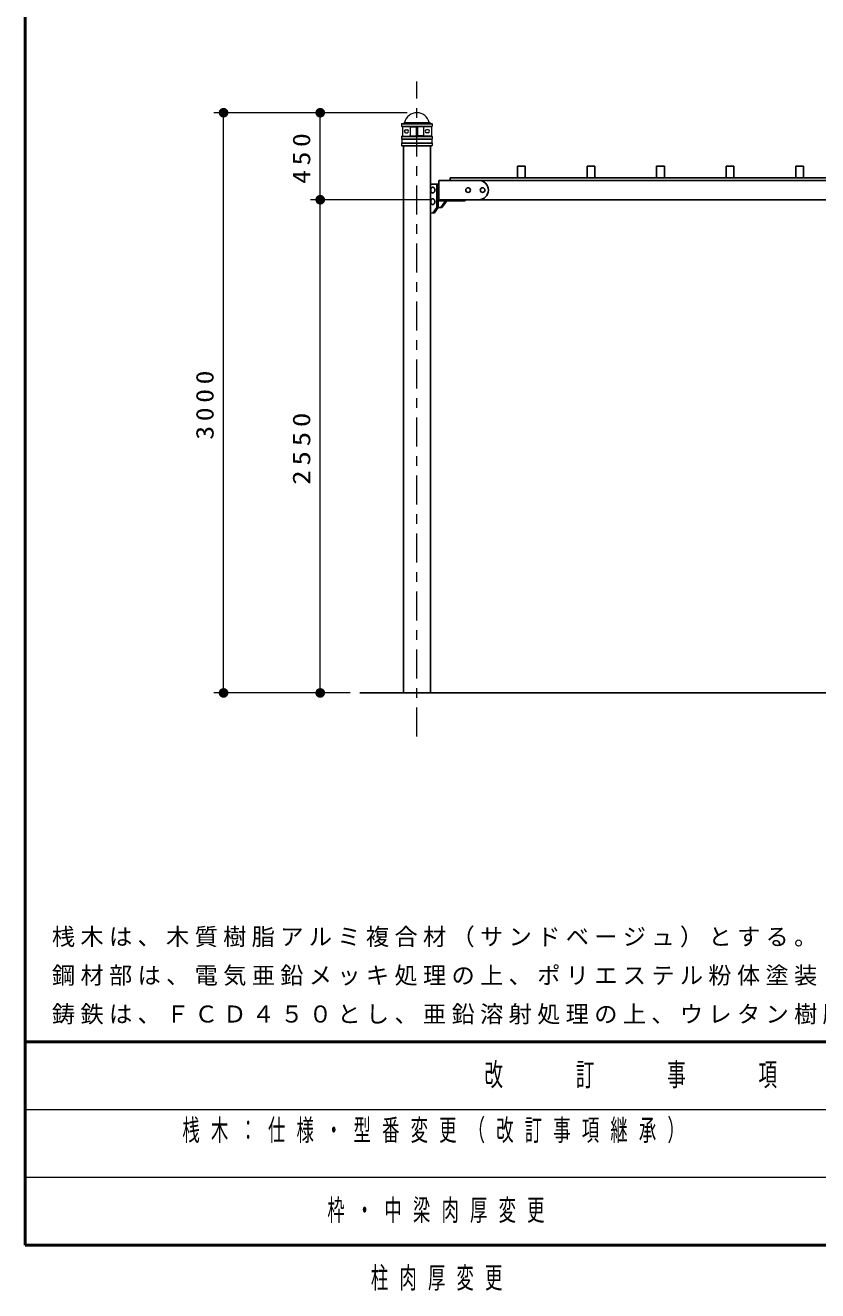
# Model space of a CAD drawing. Units: millimetres on the paper, scale 1:50. Extents: x -365 to 10, y -38 to 257.
# Drawn here: x -365 to -283, y -4.7 to 126.1 of the extents above; entities that cross this region are included whole.
import ezdxf

# ---------------------------------------------------------------- set-up
doc = ezdxf.new("R2010")
doc.units = ezdxf.units.MM
doc.linetypes.add('USER2', pattern=[6, 3, -1, 1, -1])
doc.layers.add('LY_1', color=7, linetype='Continuous', lineweight=25)
doc.layers.add('LY_2', color=7, linetype='Continuous', lineweight=13)
doc.styles.add('ＭＳ ゴシック', font='')
doc.styles.get('ＭＳ ゴシック').set_extended_font_data('MS Gothic')

# ---------------------------------------------------------------- blocks, each defined once
blk = doc.blocks.new('filled_dot')
at = {"color": 0, "linetype": 'Continuous', "lineweight": -2, "const_width": 1.25}
blk.add_lwpolyline([(-0.625, 0, 1), (0.625, 0, 1)], format="xyb", close=True, dxfattribs=at)

msp = doc.modelspace()

# ---------------------------------------------------------------- linework, layer by layer
at = {"layer": 'LY_1', "linetype": 'USER2', "lineweight": 13}
msp.add_line((-324.491, 52.582), (-324.491, 120.321), dxfattribs=at)
at = {"layer": 'LY_1', "lineweight": 13}
for p, q in [((-325.491, 117.097), (-345.491, 117.097)), ((-344.491, 57.097), (-344.491, 117.097)), ((-334.491, 108.097), (-334.491, 117.097)), ((-326.071, 115.959), (-326.051, 115.979)), ((-326.071, 115.959), (-326.071, 115.699)), ((-326.071, 115.959), (-322.911, 115.959)), ((-326.071, 115.699), (-322.911, 115.699)), ((-326.071, 115.699), (-326.051, 115.679)), ((-326.051, 115.979), (-322.931, 115.979)), ((-326.051, 115.679), (-325.229, 115.643)), ((-326.051, 115.679), (-322.931, 115.679)), ((-325.991, 115.674), (-325.991, 114.683)), ((-325.889, 115.979), (-325.771, 116.097)), ((-325.771, 116.097), (-323.211, 116.097)), ((-325.641, 115.329), (-325.501, 115.329)), ((-325.191, 115.641), (-324.561, 115.641)), ((-325.191, 115.603), (-325.191, 114.753)), ((-324.561, 115.639), (-324.561, 114.719)), ((-323.791, 115.641), (-324.421, 115.641)), ((-324.421, 115.639), (-324.421, 114.719)), ((-323.791, 115.603), (-323.791, 114.753)), ((-322.931, 115.679), (-323.753, 115.643)), ((-323.341, 115.329), (-323.481, 115.329)), ((-323.093, 115.979), (-323.211, 116.097)), ((-322.991, 115.674), (-322.991, 114.683)), ((-322.931, 115.979), (-322.911, 115.959)), ((-322.931, 115.679), (-322.911, 115.699)), ((-322.911, 115.959), (-322.911, 115.699)), ((-326.031, 114.679), (-326.071, 114.639)), ((-326.071, 114.639), (-322.911, 114.639)), ((-326.071, 114.639), (-326.071, 114.399)), ((-326.071, 114.399), (-322.911, 114.399)), ((-326.071, 114.399), (-326.051, 114.379)), ((-326.051, 113.979), (-326.071, 113.959)), ((-326.071, 113.959), (-322.911, 113.959)), ((-326.071, 113.959), (-326.071, 113.719)), ((-326.051, 114.379), (-322.931, 114.379)), ((-326.051, 114.379), (-326.051, 113.979)), ((-326.051, 113.979), (-322.931, 113.979)), ((-326.031, 114.679), (-325.229, 114.714)), ((-326.031, 114.679), (-322.951, 114.679)), ((-325.641, 115.029), (-325.501, 115.029)), ((-325.191, 114.715), (-324.561, 114.715)), ((-323.791, 114.715), (-324.421, 114.715)), ((-322.951, 114.679), (-323.753, 114.714)), ((-323.341, 115.029), (-323.481, 115.029)), ((-322.951, 114.679), (-322.911, 114.639)), ((-322.911, 114.399), (-322.931, 114.379)), ((-322.931, 114.379), (-322.931, 113.979)), ((-322.931, 113.979), (-322.911, 113.959)), ((-322.911, 114.639), (-322.911, 114.399)), ((-322.911, 113.959), (-322.911, 113.719)), ((-326.071, 113.719), (-322.911, 113.719)), ((-326.071, 113.719), (-326.031, 113.679)), ((-326.031, 113.679), (-322.951, 113.679)), ((-322.911, 113.719), (-322.951, 113.679)), ((-323.011, 108.097), (-335.491, 108.097)), ((-334.491, 57.097), (-334.491, 108.097)), ((-331.409, 57.097), (-345.491, 57.097))]:
    msp.add_line(p, q, dxfattribs=at)
at = {"layer": 'LY_1'}
for p, q in [((-325.889, 113.679), (-325.889, 57.097)), ((-323.093, 113.679), (-323.093, 57.097)), ((-292.091, 110.097), (-317.991, 110.097)), ((-292.091, 110.097), (-266.091, 110.097)), ((-292.091, 108.097), (-318.091, 108.097)), ((-292.091, 108.097), (-266.091, 108.097)), ((-330.409, 57.097), (-187.398, 57.097))]:
    msp.add_line(p, q, dxfattribs=at)
at = {"layer": 'LY_1', "color": 40}
for p, q in [((-313.291, 111.557), (-314.091, 111.557)), ((-314.091, 110.357), (-314.091, 111.557)), ((-313.291, 110.357), (-313.291, 111.557)), ((-306.091, 111.557), (-306.891, 111.557)), ((-306.891, 110.357), (-306.891, 111.557)), ((-306.091, 110.357), (-306.091, 111.557)), ((-298.891, 111.557), (-299.691, 111.557)), ((-299.691, 110.357), (-299.691, 111.557)), ((-298.891, 110.357), (-298.891, 111.557)), ((-291.691, 111.557), (-292.491, 111.557)), ((-292.491, 110.357), (-292.491, 111.557)), ((-291.691, 110.357), (-291.691, 111.557)), ((-285.291, 111.557), (-284.491, 111.557)), ((-285.291, 110.357), (-285.291, 111.557)), ((-284.491, 110.357), (-284.491, 111.557)), ((-292.091, 110.357), (-321.031, 110.357)), ((-321.031, 110.097), (-321.031, 110.357)), ((-292.091, 110.357), (-263.151, 110.357))]:
    msp.add_line(p, q, dxfattribs=at)
at = {"layer": 'LY_1', "color": 4}
for p, q in [((-322.211, 107.977), (-322.211, 110.097)), ((-318.091, 110.097), (-322.211, 110.097)), ((-322.211, 109.697), (-323.093, 109.697)), ((-322.423, 107.297), (-322.423, 109.697)), ((-322.296, 107.297), (-322.296, 109.697)), ((-318.091, 108.097), (-322.211, 108.097)), ((-322.211, 107.977), (-319.491, 107.977)), ((-322.028, 107.297), (-321.603, 107.897)), ((-321.9, 107.297), (-321.476, 107.897)), ((-321.603, 107.897), (-321.603, 107.977)), ((-321.476, 107.897), (-321.603, 107.897)), ((-321.476, 107.897), (-321.476, 107.977)), ((-319.491, 107.977), (-319.491, 108.097)), ((-322.848, 106.697), (-322.423, 107.297)), ((-322.72, 106.697), (-322.296, 107.297)), ((-321.9, 107.297), (-322.423, 107.297))]:
    msp.add_line(p, q, dxfattribs=at)
at = {"layer": 'LY_1', "color": 4, "lineweight": 13}
msp.add_line((-322.72, 106.697), (-323.093, 106.697), dxfattribs=at)
at = {"layer": 'LY_1', "color": 4}
for points in [[(-322.848, 109.397), (-322.866, 109.395), (-322.884, 109.392), (-322.902, 109.386), (-322.92, 109.378), (-322.937, 109.368), (-322.954, 109.356), (-322.969, 109.342), (-322.984, 109.326), (-322.998, 109.309), (-323.01, 109.289), (-323.021, 109.269), (-323.031, 109.247), (-323.04, 109.223), (-323.047, 109.199), (-323.052, 109.174), (-323.056, 109.149), (-323.059, 109.123), (-323.06, 109.097), (-323.059, 109.07), (-323.056, 109.044), (-323.052, 109.019), (-323.047, 108.994), (-323.04, 108.97), (-323.031, 108.947), (-323.021, 108.924), (-323.01, 108.904), (-322.998, 108.884), (-322.984, 108.867), (-322.969, 108.851), (-322.954, 108.837), (-322.937, 108.825), (-322.92, 108.815), (-322.902, 108.807), (-322.884, 108.801), (-322.866, 108.798), (-322.848, 108.797), (-322.829, 108.798), (-322.811, 108.801), (-322.793, 108.807), (-322.775, 108.815), (-322.758, 108.825), (-322.741, 108.837), (-322.726, 108.851), (-322.711, 108.867), (-322.698, 108.884), (-322.685, 108.904), (-322.674, 108.924), (-322.664, 108.947), (-322.655, 108.97), (-322.648, 108.994), (-322.643, 109.019), (-322.639, 109.044), (-322.636, 109.07), (-322.635, 109.097), (-322.636, 109.123), (-322.639, 109.149), (-322.643, 109.174), (-322.648, 109.199), (-322.655, 109.223), (-322.664, 109.247), (-322.674, 109.269), (-322.685, 109.289), (-322.698, 109.309), (-322.711, 109.326), (-322.726, 109.342), (-322.741, 109.356), (-322.758, 109.368), (-322.775, 109.378), (-322.793, 109.386), (-322.811, 109.392), (-322.829, 109.395)], [(-322.848, 108.197), (-322.866, 108.195), (-322.884, 108.192), (-322.902, 108.186), (-322.92, 108.178), (-322.937, 108.168), (-322.954, 108.156), (-322.969, 108.142), (-322.984, 108.126), (-322.998, 108.109), (-323.01, 108.089), (-323.021, 108.069), (-323.031, 108.047), (-323.04, 108.023), (-323.047, 107.999), (-323.052, 107.974), (-323.056, 107.949), (-323.059, 107.923), (-323.06, 107.897), (-323.059, 107.87), (-323.056, 107.844), (-323.052, 107.819), (-323.047, 107.794), (-323.04, 107.77), (-323.031, 107.747), (-323.021, 107.724), (-323.01, 107.704), (-322.998, 107.684), (-322.984, 107.667), (-322.969, 107.651), (-322.954, 107.637), (-322.937, 107.625), (-322.92, 107.615), (-322.902, 107.607), (-322.884, 107.601), (-322.866, 107.598), (-322.848, 107.597), (-322.829, 107.598), (-322.811, 107.601), (-322.793, 107.607), (-322.775, 107.615), (-322.758, 107.625), (-322.741, 107.637), (-322.726, 107.651), (-322.711, 107.667), (-322.698, 107.684), (-322.685, 107.704), (-322.674, 107.724), (-322.664, 107.747), (-322.655, 107.77), (-322.648, 107.794), (-322.643, 107.819), (-322.639, 107.844), (-322.636, 107.87), (-322.635, 107.897), (-322.636, 107.923), (-322.639, 107.949), (-322.643, 107.974), (-322.648, 107.999), (-322.655, 108.023), (-322.664, 108.047), (-322.674, 108.069), (-322.685, 108.089), (-322.698, 108.109), (-322.711, 108.126), (-322.726, 108.142), (-322.741, 108.156), (-322.758, 108.168), (-322.775, 108.178), (-322.793, 108.186), (-322.811, 108.192), (-322.829, 108.195)]]:
    msp.add_lwpolyline(points, close=True, dxfattribs=at)
for centre in [(-319.191, 109.097), (-317.691, 109.097)]:
    msp.add_circle(centre, 0.24, dxfattribs=at)
at = {"layer": 'LY_1', "lineweight": 13}
for centre, radius, start, end in [((-324.491, 115.777), 1.319, 14.00253, 165.99746), ((-325.641, 115.179), 0.15, 90, 270), ((-325.501, 115.179), 0.15, 270, 90), ((-325.231, 115.603), 0.04, 0, 87.5), ((-324.601, 115.639), 0.04, 0, 90), ((-324.381, 115.639), 0.04, 90, 180), ((-323.751, 115.603), 0.04, 92.5, 180), ((-323.481, 115.179), 0.15, 90, 270), ((-323.341, 115.179), 0.15, 270, 90), ((-325.231, 114.753), 0.04, 272.5, 0), ((-324.601, 114.719), 0.04, 270, 0), ((-324.381, 114.719), 0.04, 180, 270), ((-323.751, 114.753), 0.04, 180, 267.5)]:
    msp.add_arc(centre, radius, start, end, dxfattribs=at)
at = {"layer": 'LY_1', "color": 4}
msp.add_arc((-318.091, 109.097), 1, 270, 90, dxfattribs=at)
at = {"layer": 'LY_2', "lineweight": 50}
for p, q in [((-365, 257), (-365, 0)), ((-365, 21), (0, 21)), ((-365, 0), (0, 0))]:
    msp.add_line(p, q, dxfattribs=at)
at = {"layer": 'LY_2'}
for p, q in [((-365, 14), (-238.5, 14)), ((-365, 7), (-238.5, 7))]:
    msp.add_line(p, q, dxfattribs=at)

# ---------------------------------------------------------------- block references
at = {"layer": 'LY_1', "lineweight": 13, "xscale": 0.4, "yscale": 0.4}
for p, rotation in [((-344.491, 117.097), 270), ((-334.491, 117.097), 270), ((-334.491, 108.097), 90), ((-334.491, 108.097), 270), ((-344.491, 57.097), 90), ((-334.491, 57.097), 90)]:
    msp.add_blockref('filled_dot', p, dxfattribs=dict(at, rotation=rotation))

# ---------------------------------------------------------------- texts
at = {"layer": 'LY_1', "char_height": 1.833, "attachment_point": 8, "rotation": 90, "style": 'ＭＳ ゴシック'}
for s, insert in [('\\T1.33;\\W1.15;450', (-335.491, 112.597)), ('\\T1.33;\\W1.15;3000', (-345.491, 87.097)), ('\\T1.33;\\W1.2;2550', (-335.491, 82.597))]:
    msp.add_mtext(s, dxfattribs=dict(at, insert=insert))
at = {"layer": 'LY_1', "style": 'ＭＳ ゴシック'}
for s, insert, char_height, attachment_point in [('\\T1.23;桟木は、木質樹脂アルミ複合材（サンドベージュ）とする。', (-362.246, 30.775), 1.76, 7), ('\\T1.23;鋼材部は、電気亜鉛メッキ処理の上、ポリエステル粉体塗装（チャコールグレー）仕上げとする。', (-362.246, 26.775), 1.76, 7), ('\\T1.23;鋳鉄は、ＦＣＤ４５０とし、亜鉛溶射処理の上、ウレタン樹脂塗料塗装（チャコールグレー）仕上げとする。', (-362.246, 22.775), 1.76, 7), ('\\T1.64;\\W0.6;桟木：仕様・型番変更（改訂事項継承）', (-348.75, 13), 2.199, 1), ('\\T1.64;\\W0.6;枠・中梁肉厚変更', (-333.75, 3.5), 2.199, 4), ('\\T1.64;\\W0.6;柱肉厚変更', (-329.25, -3.5), 2.199, 4)]:
    msp.add_mtext(s, dxfattribs=dict(at, insert=insert, char_height=char_height, attachment_point=attachment_point))
at = {"layer": 'LY_2', "color": 4, "insert": (-301.75, 17.5), "char_height": 2.346, "attachment_point": 5, "style": 'ＭＳ ゴシック'}
msp.add_mtext('\\T1.64;\\W0.6;改\u3000\u3000訂\u3000\u3000事\u3000\u3000項', dxfattribs=at)

doc.saveas('drawing.dxf')
